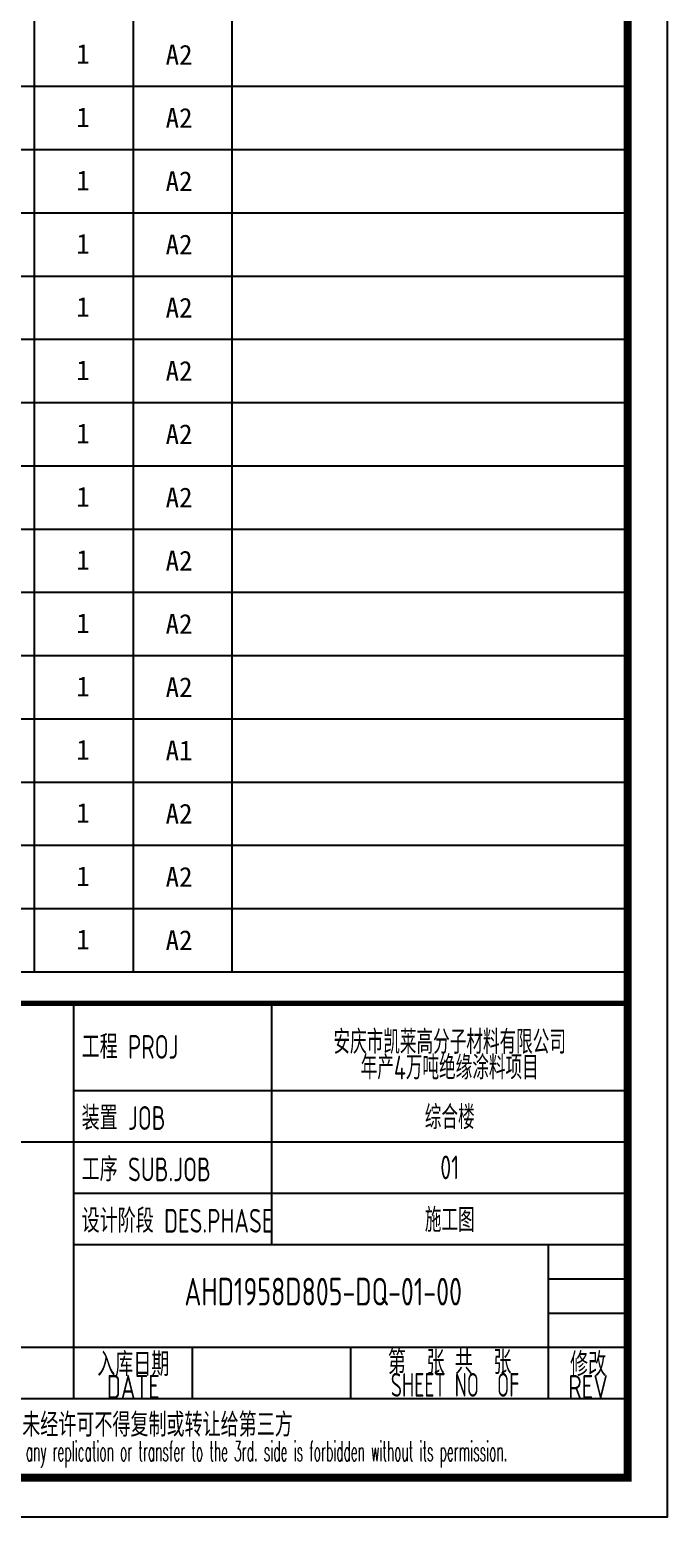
# Model space of a CAD drawing. Extents: x 6250600 to 6678662, y -692028 to -290561.
# Drawn here: x 6273888 to 6281947, y -324656 to -305841 of the extents above; entities that cross this region are included whole.
import ezdxf
from ezdxf.enums import TextEntityAlignment as Align

# ---------------------------------------------------------------- set-up
doc = ezdxf.new("R2010")
doc.units = 0
doc.header["$LTSCALE"] = 1000
doc.header["$MEASUREMENT"] = 0
doc.layers.get('0').update_dxf_attribs({"linetype": 'CONTINUOUS'})
for name, color, linetype in [('AXIS', 3, 'CONTINUOUS'), ('TEXT', 7, 'CONTINUOUS'), ('图框', 7, 'CONTINUOUS')]:
    doc.layers.add(name, color=color, linetype=linetype)
doc.styles.add('AHD', font='sceie.shx', dxfattribs={"width": 0.7, "bigfont": 'sceic.shx'})
doc.styles.add('ECEC_TQ', font='txt_l.shx', dxfattribs={"bigfont": 'hztxt_l.shx'})
doc.styles.add('sceie', font='sceie.shx', dxfattribs={"width": 0.7, "bigfont": 'sceic.shx'})
doc.styles.add('TSSD_Rein', font='Tssdeng.shx', dxfattribs={"width": 0.7, "bigfont": 'hztxt.shx'})
doc.styles.add('宋体', font='', dxfattribs={"width": 0.7})
doc.styles.get('宋体').set_extended_font_data('SimSun')

msp = doc.modelspace()

# ---------------------------------------------------------------- linework, layer by layer
at = {"color": 0}
for p, q in [((6273946.9, -317756.2), (6273946.9, -296956.2)), ((6276446.9, -317756.2), (6276446.9, -296956.2)), ((6275196.9, -298556.2), (6275196.9, -317756.2)), ((6263446.9, -306556.2), (6281446.9, -306556.2)), ((6263446.9, -306556.2), (6281446.9, -306556.2)), ((6263446.9, -307356.2), (6281446.9, -307356.2)), ((6263446.9, -308156.2), (6281446.9, -308156.2)), ((6263446.9, -308956.2), (6281446.9, -308956.2)), ((6263446.9, -309756.2), (6281446.9, -309756.2)), ((6263446.9, -310556.2), (6281446.9, -310556.2)), ((6263446.9, -311356.2), (6281446.9, -311356.2)), ((6263446.9, -312156.2), (6281446.9, -312156.2)), ((6263446.9, -312956.2), (6281446.9, -312956.2)), ((6263446.9, -313756.2), (6281446.9, -313756.2)), ((6263446.9, -314556.2), (6281446.9, -314556.2)), ((6263446.9, -315356.2), (6281446.9, -315356.2)), ((6263446.9, -316156.2), (6281446.9, -316156.2)), ((6263446.9, -316956.2), (6281446.9, -316956.2)), ((6263446.9, -317756.2), (6281446.9, -317756.2))]:
    msp.add_line(p, q, dxfattribs=at)
for p, q in [((6274446.9, -323156.2), (6274446.9, -318156.2)), ((6276946.9, -321206.2), (6276946.9, -318156.2)), ((6281446.9, -324156.2), (6281446.9, -318156.2)), ((6274446.9, -319256.2), (6281446.9, -319256.2)), ((6263446.9, -319906.2), (6274446.9, -319906.2)), ((6274446.9, -319906.2), (6281446.9, -319906.2)), ((6274446.9, -320556.2), (6281446.9, -320556.2)), ((6274446.9, -321206.2), (6281446.9, -321206.2)), ((6280446.9, -323156.2), (6280446.9, -321206.2)), ((6280446.9, -321639.5), (6281446.9, -321639.5)), ((6280446.9, -322072.8), (6281446.9, -322072.8)), ((6268946.9, -322506.2), (6281446.9, -322506.2)), ((6275946.9, -323156.2), (6275946.9, -322506.2)), ((6277946.9, -323156.2), (6277946.9, -322506.2)), ((6263446.9, -323156.2), (6281446.9, -323156.2)), ((6263446.9, -324156.2), (6281446.9, -324156.2))]:
    msp.add_line(p, q)
at = {"const_width": 70}
msp.add_lwpolyline([(6281446.9, -318156.2), (6263446.9, -318156.2)], dxfattribs=at)
at = {"layer": '图框', "color": 4}
msp.add_lwpolyline([(6260946.9, -324656.2), (6260946.9, -294956.2), (6281946.9, -294956.2), (6281946.9, -324656.2)], close=True, dxfattribs=at)
at = {"layer": '图框', "color": 4, "const_width": 100}
msp.add_lwpolyline([(6263446.9, -324156.2), (6281446.9, -324156.2), (6281446.9, -295456.2), (6263446.9, -295456.2)], close=True, dxfattribs=at)

# ---------------------------------------------------------------- texts
at = {"style": 'AHD', "width": 0.8}
for s, p in [('工程 PROJ', (6274543.7, -318856.2)), ('装置 JOB', (6274543.7, -319756.2)), ('工序 SUB.JOB', (6274543.7, -320406.2)), ('设计阶段 DES.PHASE', (6274543.7, -321056.2))]:
    msp.add_text(s, height=300, dxfattribs=at).set_placement(p)
for s, height, style, width, p in [('入库日期', 300, 'sceie', 0.8, (6275196.9, -322706.2)), ('第  张 共  张', 300, 'sceie', 0.8, (6279196.9, -322681.2)), ('修改', 300, 'sceie', 0.8, (6280946.9, -322706.2)), ('DATE', 300, 'sceie', 0.8, (6275196.9, -323006.2)), ('SHEET NO  OF  ', 300, 'sceie', 0.7, (6279378.2, -322981.2)), ('REV', 300, 'sceie', 0.8, (6280946.9, -323006.2)), ('本文件专有权属安徽华东化工医药工程有限责任公司所有,未经许可不得复制或转让给第三方', 300, 'sceie', 0.8, (6272618, -323505.1)), ('The proprietary right of this document belongs to Anhui Huadong Chemical And Medical Engineering  Co.,Ltd.  and any replication or transfer to the 3rd. side is forbidden without its permission. ', 250, 'ECEC_TQ', 0.45, (6272446.9, -323856.2))]:
    msp.add_text(s, height=height, dxfattribs=dict(style=style, width=width)).set_placement(p, align=Align.MIDDLE)
at = {"style": 'sceie', "width": 0.8}
msp.add_attdef('AHD1958D805-DQ-01-00', text='200320-02-040', height=350, dxfattribs=at).set_placement((6277597.6, -321802.4), align=Align.MIDDLE)
at = {"layer": 'AXIS', "style": 'TSSD_Rein', "width": 0.7}
for s, p in [('安庆市凯莱高分子材料有限公司', (6279196.9, -318628.6)), ('年产4万吨绝缘涂料项目', (6279196.9, -318951.6)), ('综合楼', (6279196.9, -319581.2)), ('01', (6279196.9, -320231.2)), ('施工图', (6279196.9, -320881.2))]:
    msp.add_text(s, height=300, dxfattribs=at).set_placement(p, align=Align.MIDDLE)
at = {"layer": 'TEXT', "color": 7, "style": '宋体'}
for s, p in [('1', (6274476, -306272.1)), ('A2', (6275605.3, -306281.6)), ('1', (6274476, -307072.1)), ('A2', (6275605.3, -307081.6)), ('1', (6274476, -307872.1)), ('A2', (6275605.3, -307881.6)), ('1', (6274476, -308672.1)), ('A2', (6275605.3, -308681.6)), ('1', (6274476, -309472.1)), ('A2', (6275605.3, -309481.6)), ('1', (6274476, -310272.1)), ('A2', (6275605.3, -310281.6)), ('1', (6274476, -311072.1)), ('A2', (6275605.3, -311081.6)), ('1', (6274476, -311872.1)), ('A2', (6275605.3, -311881.6)), ('1', (6274476, -312672.1)), ('A2', (6275605.3, -312681.6)), ('1', (6274476, -313472.1)), ('A2', (6275605.3, -313481.6)), ('1', (6274476, -314272.1)), ('A2', (6275605.3, -314281.6)), ('1', (6274476, -315072.1)), ('A1', (6275605.3, -315081.6)), ('1', (6274476, -315872.1)), ('A2', (6275605.3, -315881.6)), ('1', (6274476, -316672.1)), ('A2', (6275605.3, -316681.6)), ('1', (6274476, -317472.1)), ('A2', (6275605.3, -317481.6))]:
    msp.add_text(s, height=250, dxfattribs=at).set_placement(p)

doc.saveas('drawing.dxf')
